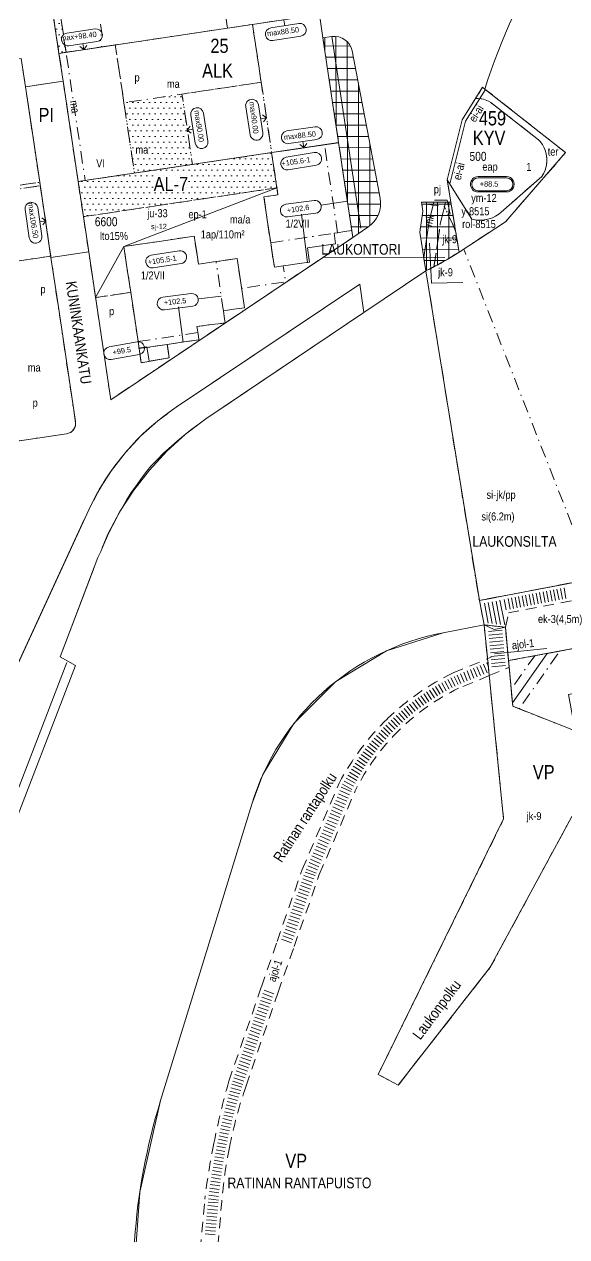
# Model space of a CAD drawing. Header units: metres. Extents: x 24485995 to 24488038, y 6819999 to 6822001.
# Drawn here: x 24487112.6 to 24487265.1, y 6820314.5 to 6820655.4 of the extents above; entities that cross this region are included whole.
import ezdxf

# ---------------------------------------------------------------- set-up
doc = ezdxf.new("R2010")
doc.units = ezdxf.units.M
for name, pattern in [('k10020', [0]), ('k10040', [10.3, 3.5, -1.5, 0.3, -1.5, 3.5]), ('k10050', [8, 3, -2, 3]), ('K10271', [0]), ('K10430', [0]), ('k10630.1', [0]), ('k10vi1', [0]), ('Osoitus_AK', [0])]:
    doc.linetypes.add(name, pattern=pattern)
for name, color, linetype, lineweight in [('AK_AsemakaavaTeksti_Kadun_puistonnimi', 7, 'Continuous', 0), ('AK_AsemakaavaTeksti_Korttelinumero', 7, 'Continuous', 0), ('AK_AsemakaavaViiva_Kaupunginosan_raja', 7, 'Continuous', 0), ('AK_JohdoillevarattuTeksti', 7, 'Continuous', 0), ('AK_JohdoillevarattuViiva', 7, 'Continuous', 0), ('AK_Kaavamerkinta_Kayttotarkoitusalue', 7, 'Continuous', 0), ('AK_Katualue_Tori', 7, 'Continuous', 0), ('AK_KayttotarkoitusSymboliViiva_Virkistysalueen_kuvio_murtoviiva', 7, 'Continuous', 0), ('AK_KayttotarkoitusViiva', 7, 'Continuous', 0), ('AK_LiikennointiTeksti_Autopaikkamerkinta', 7, 'Continuous', 0), ('AK_LiikennointiTeksti_Autopaikkamerkinta_m2', 7, 'Continuous', 0), ('AK_LiikennointiViiva_Ajoneuvoliittymakielto', 7, 'Continuous', 0), ('AK_LiikennointiViiva_Polkuviivoitus', 7, 'Continuous', 0), ('AK_MuuAsemakaavaTeksti_Alueenosan_kayttotarkoitus', 7, 'Continuous', 0), ('AK_MuuAsemakaavaTeksti_Erityismaarays', 7, 'Continuous', 0), ('AK_MuuAsemakaavaViiva_alueenosan_raja', 7, 'Continuous', 0), ('AK_MuuAsemakaavaViiva_Merkinnan_Kohdistusnuoli', 7, 'Continuous', 0), ('AK_MuuAsemakaavaViiva_Ohj_alueenosan_raja', 7, 'Continuous', 0), ('AK_Poistettava_merkintä', 7, 'Continuous', 0), ('AK_RakennusalaTeksti_Kerrosala_tai_luku', 7, 'Continuous', 0), ('AK_RakennusalaTeksti_Rakennusoikeus', 7, 'Continuous', 0), ('AK_RakennusalaViiva_Maanalaisen_tilan_viiva', 7, 'Continuous', 0), ('AK_RakennusalaViiva_Rakennusalan_raja__I_', 7, 'Continuous', 0), ('AK_RakentaminenTeksti_Korkeusmerkinta', 7, 'Continuous', 0), ('AK_RakentaminenTeksti_Korkeusmerkinta_ja_soikio', 7, 'Continuous', 0), ('AK_RakentaminenTeksti_Korkeusmerkinta_ja_soikio_ja_nuoli', 7, 'Continuous', 0), ('AK_RakentaminenTeksti_Korkeusmerkinta_ylin', 7, 'Continuous', 0), ('AK_RakentaminenTeksti_Rakentamismaarays', 7, 'Continuous', 0), ('AK_Tontti_Sitova', 7, 'Continuous', 0), ('AK_Tonttinumero', 7, 'Continuous', 0), ('AK_YmparistoAlue_Istutettava_alue', 7, 'Continuous', 0), ('AK_YmparistoTeksti_Aita_puurivimerkinta', 7, 'Continuous', 0), ('AK_YmparistoViiva_Aita', 7, 'Continuous', 0), ('AK_YmparistoViiva_Istutettava_puurivi', 7, 'Continuous', 0)]:
    doc.layers.add(name, color=color, linetype=linetype, lineweight=lineweight)
doc.styles.add('ArialNarrow', font='ARIALN.TTF')

# ---------------------------------------------------------------- blocks, each defined once
blk = doc.blocks.new('AKP43')
at = {"layer": 'AK_RakentaminenTeksti_Korkeusmerkinta_ja_soikio', "color": 7, "linetype": 'Continuous', "lineweight": 13}
for p, q in [((4, 1.8), (-4, 1.8)), ((-4, -1.8), (4, -1.8))]:
    blk.add_line(p, q, dxfattribs=at)
for centre, start, end in [((-4, 0), 90, 270), ((4, 0), 270, 90)]:
    blk.add_arc(centre, 1.8, start, end, dxfattribs=at)
blk = doc.blocks.new('A111')
at = {"layer": 'AK_RakentaminenTeksti_Korkeusmerkinta_ylin', "color": 7, "linetype": 'Continuous', "lineweight": 13}
for p, q in [((4, 2.26), (-4, 2.26)), ((4, 1.9), (-4, 1.9)), ((-4, -1.7), (4, -1.7)), ((-4, -2.06), (4, -2.06))]:
    blk.add_line(p, q, dxfattribs=at)
for centre, radius, start, end in [((-4, 0.1), 2.16, 90.1126, 270), ((-4, 0.1), 1.8, 90, 270), ((4, 0.1), 2.16, 270, 90.1126), ((4, 0.1), 1.8, 270, 90)]:
    blk.add_arc(centre, radius, start, end, dxfattribs=at)

msp = doc.modelspace()

# ---------------------------------------------------------------- hatches: boundary and pattern name
at = {"layer": 'AK_Katualue_Tori', "linetype": 'Continuous', "lineweight": 0}
h = msp.add_hatch(dxfattribs=at)
h.set_pattern_fill('NET', style=0)
h.paths.add_polyline_path([(24487196.52, 6820651.58), (24487199.08, 6820651.96, -0.402711), (24487204.73, 6820647.95), (24487209.4, 6820623.4), (24487212.61, 6820606.51, -0.300403), (24487209.2, 6820598.38), (24487204.92, 6820595.5), (24487200.93, 6820622.14)], flags=0)
h = msp.add_hatch(dxfattribs=at)
h.set_pattern_fill('NET', style=0)
h.paths.add_polyline_path([(24487234.81, 6820591.39), (24487234.66, 6820592.3), (24487232.5, 6820605.39), (24487224.25, 6820605.39), (24487224.63, 6820602.92), (24487223.73, 6820596.99), (24487225.49, 6820586.13, 0.035701)], flags=0)
at = {"layer": 'AK_YmparistoAlue_Istutettava_alue', "linetype": 'Continuous', "lineweight": 0}
h = msp.add_hatch(dxfattribs=at)
h.set_pattern_fill('DOTS', style=0)
h.paths.add_polyline_path([(24487121.74, 6820664.74), (24487124.31, 6820647.55), (24487122.33, 6820647.25), (24487117.69, 6820678.29), (24487165.04, 6820685.37), (24487165.19, 6820684.38), (24487119.81, 6820677.59)], flags=0)
h = msp.add_hatch(dxfattribs=at)
h.set_pattern_fill('DOTS', style=0)
h.paths.add_polyline_path([(24487140.59, 6820633.37), (24487143.55, 6820613.58), (24487159.87, 6820616.02), (24487156.91, 6820635.8)], flags=0)
h = msp.add_hatch(dxfattribs=at)
h.set_pattern_fill('DOTS', style=0)
h.paths.add_polyline_path([(24487183.6, 6820609.45), (24487182.12, 6820619.33), (24487159.87, 6820616.02), (24487143.55, 6820613.58), (24487129.7, 6820611.52), (24487127.72, 6820611.22), (24487129.21, 6820601.34), (24487139.1, 6820602.81)], flags=0)

# ---------------------------------------------------------------- linework, layer by layer
at = {"layer": 'AK_AsemakaavaViiva_Kaupunginosan_raja', "linetype": 'k10020', "lineweight": 9, "flags": 128}
for points in [[(24487241.49, 6820637.66), (24487242.07, 6820637.21), (24487264.76, 6820619.34), (24487247.83, 6820599.87), (24487234.81, 6820591.39)], [(24487208.07, 6820574.42), (24487225.49, 6820586.13)], [(24487122.65, 6820477.57), (24487133.27, 6820505.5), (24487134.06, 6820507.21), (24487135, 6820509.41), (24487135.97, 6820511.58), (24487136.89, 6820513.52), (24487137.9, 6820515.46), (24487138.93, 6820517.53), (24487140.15, 6820519.67), (24487141.34, 6820521.66), (24487142.66, 6820523.8), (24487144.1, 6820525.71), (24487145.33, 6820527.51), (24487146.67, 6820529.33), (24487148.16, 6820531.16), (24487149.82, 6820532.91), (24487151.73, 6820534.88), (24487153.94, 6820536.84), (24487155.65, 6820538.3), (24487157.9, 6820540.16), (24487159.66, 6820541.59), (24487161.78, 6820543.13), (24487163.62, 6820544.53), (24487208.07, 6820574.42)], [(24487126.96, 6820475.12), (24487122.65, 6820477.57)], [(24487126.96, 6820475.12), (24487107.54, 6820424.74)]]:
    msp.add_lwpolyline(points, dxfattribs=at)
at = {"layer": 'AK_AsemakaavaViiva_Kaupunginosan_raja', "linetype": 'k10020', "lineweight": 9}
for centre, radius, start, end in [((24487390.18, 6820591.52), 155, 146.3121, 162.8561), ((24487193.41, 6820653.92), 75, 295.3264, 303.5112)]:
    msp.add_arc(centre, radius, start, end, dxfattribs=at)
at = {"layer": 'AK_JohdoillevarattuViiva', "linetype": 'Continuous', "lineweight": 5, "flags": 128}
for points in [[(24487224.89, 6820589.86), (24487226.38, 6820600.04), (24487227.67, 6820605.39)], [(24487259.6, 6820478.53), (24487256, 6820473.42), (24487253.4, 6820469.74), (24487249.8, 6820464.63)]]:
    msp.add_lwpolyline(points, dxfattribs=at)
at = {"layer": 'AK_KayttotarkoitusSymboliViiva_Virkistysalueen_kuvio_murtoviiva', "linetype": 'k10vi1', "lineweight": 9, "flags": 128}
for points in [[(24487113.36, 6820634.86), (24487116.92, 6820611.02), (24487120.08, 6820589.86), (24487130.68, 6820591.44), (24487127.72, 6820611.22), (24487123.51, 6820639.41), (24487115.88, 6820638.27)], [(24487166.11, 6820546.2), (24487208.07, 6820574.42), (24487206.88, 6820582.37), (24487157.79, 6820549.44)], [(24487152.89, 6820545.98), (24487150.16, 6820543.96), (24487145.39, 6820539.71), (24487141.02, 6820535.03), (24487137.1, 6820529.98), (24487133.65, 6820524.59), (24487132.1, 6820521.57)], [(24487134.45, 6820508.26), (24487136.08, 6820512.1), (24487139.45, 6820518.43), (24487143.35, 6820524.44), (24487147.75, 6820530.1), (24487152.62, 6820535.36), (24487157.92, 6820540.18), (24487161.24, 6820542.71)], [(24487129.46, 6820516.18), (24487050.16, 6820343.93)], [(24487085.76, 6820265.52), (24487095.97, 6820267.04), (24487096.11, 6820396.91), (24487105.82, 6820422.11), (24487107.54, 6820424.74), (24487126.96, 6820475.12), (24487122.65, 6820477.57), (24487132.2, 6820502.7)], [(24487145.74, 6820271.39), (24487145.43, 6820273.29), (24487324.31, 6820315.31), (24487321.61, 6820314.68), (24487316.63, 6820341.92), (24487302.68, 6820365.04), (24487290.97, 6820427.45), (24487295.41, 6820433.77), (24487291.54, 6820454.38), (24487298.64, 6820455.6), (24487297.4, 6820462.41), (24487267.4, 6820456.77), (24487249.89, 6820463.66), (24487247.84, 6820485.89), (24487244.69, 6820485.23), (24487241.85, 6820486.57), (24487230.32, 6820484.37), (24487214.4, 6820479.3), (24487200.14, 6820470.61), (24487188.34, 6820458.79), (24487179.68, 6820444.5), (24487176.53, 6820436.19), (24487161.53, 6820387.45), (24487150.89, 6820352.86), (24487145.05, 6820327.08), (24487143.16, 6820300.71), (24487145.02, 6820277.35)]]:
    msp.add_lwpolyline(points, dxfattribs=at)
at = {"layer": 'AK_KayttotarkoitusViiva', "linetype": 'Continuous', "lineweight": 20, "flags": 128}
for points in [[(24487122.33, 6820647.25), (24487117.69, 6820678.29), (24487165.04, 6820685.37)], [(24487169.68, 6820654.34), (24487165.04, 6820685.37)], [(24487169.68, 6820654.34), (24487195.53, 6820658.21)], [(24487195.53, 6820658.21), (24487196.52, 6820651.58)], [(24487122.33, 6820647.25), (24487169.68, 6820654.34)], [(24487199.08, 6820651.96), (24487196.52, 6820651.58)], [(24487196.52, 6820651.58), (24487200.93, 6820622.14)], [(24487123.51, 6820639.41), (24487122.33, 6820647.25)], [(24487204.73, 6820647.95), (24487209.4, 6820623.4), (24487212.61, 6820606.51)], [(24487111.72, 6820645.82), (24487112.92, 6820637.82)], [(24487112.92, 6820637.82), (24487123.51, 6820639.41)], [(24487112.92, 6820637.82), (24487116.92, 6820611.02), (24487120.08, 6820589.86)], [(24487127.72, 6820611.22), (24487123.51, 6820639.41)], [(24487232.5, 6820605.39), (24487231.46, 6820611.7), (24487235.66, 6820628.54), (24487241.4, 6820637.73), (24487242.07, 6820637.21)], [(24487242.07, 6820637.21), (24487264.76, 6820619.34), (24487247.83, 6820599.87)], [(24487200.93, 6820622.14), (24487127.72, 6820611.22)], [(24487200.93, 6820622.14), (24487204.92, 6820595.5)], [(24487130.68, 6820591.44), (24487127.72, 6820611.22)], [(24487225.49, 6820586.13), (24487223.73, 6820596.99), (24487224.63, 6820602.92), (24487224.25, 6820605.39), (24487232.5, 6820605.39)], [(24487234.81, 6820591.39), (24487234.66, 6820592.3), (24487232.5, 6820605.39)], [(24487247.83, 6820599.87), (24487234.81, 6820591.39)], [(24487204.92, 6820595.5), (24487136.91, 6820549.87), (24487130.68, 6820591.44)], [(24487204.92, 6820595.5), (24487209.2, 6820598.38)], [(24487120.08, 6820589.86), (24487130.68, 6820591.44)], [(24487120.08, 6820589.86), (24487122.08, 6820576.51), (24487126.98, 6820543.7)], [(24487234.81, 6820591.39), (24487231.79, 6820589.49), (24487228.68, 6820587.74), (24487225.49, 6820586.13)], [(24487208.07, 6820574.42), (24487225.49, 6820586.13)], [(24487240.54, 6820493.44), (24487225.49, 6820586.13)], [(24487155.3, 6820547.76), (24487206.88, 6820582.37)], [(24487206.88, 6820582.37), (24487208.07, 6820574.42)], [(24487208.07, 6820574.42), (24487163.62, 6820544.53), (24487161.78, 6820543.13), (24487159.66, 6820541.59), (24487157.9, 6820540.16), (24487155.65, 6820538.3), (24487153.94, 6820536.84), (24487151.73, 6820534.88), (24487149.82, 6820532.91), (24487148.16, 6820531.16), (24487146.67, 6820529.33), (24487145.33, 6820527.51), (24487144.1, 6820525.71), (24487142.66, 6820523.8), (24487141.34, 6820521.66), (24487140.15, 6820519.67), (24487138.93, 6820517.53), (24487137.9, 6820515.46), (24487136.89, 6820513.52), (24487135.97, 6820511.58), (24487135, 6820509.41), (24487134.06, 6820507.21), (24487133.27, 6820505.5), (24487122.65, 6820477.57), (24487126.96, 6820475.12), (24487107.54, 6820424.74)], [(24487124.46, 6820540.29), (24487069.08, 6820532.02)], [(24487240.54, 6820493.44), (24487474.26, 6820538.03)], [(24487531.09, 6820535.46), (24487524.93, 6820532.31), (24487513.18, 6820527.37), (24487509.25, 6820526.02), (24487503.89, 6820524.36), (24487492.11, 6820521.77), (24487312.77, 6820488.42), (24487248.71, 6820476.5)], [(24487048.9, 6820341.2), (24487130.72, 6820518.91)], [(24487240.54, 6820493.44), (24487241.85, 6820486.57)], [(24487241.85, 6820486.57), (24487247.33, 6820431.99), (24487212.07, 6820360.12), (24487217.67, 6820357.15), (24487243.59, 6820390.32), (24487266.41, 6820432.52), (24487275.7, 6820443.41), (24487291.54, 6820454.38)], [(24487230.32, 6820484.37), (24487241.85, 6820486.57)], [(24487241.85, 6820486.57), (24487247.84, 6820485.89), (24487248.71, 6820476.5)], [(24487248.71, 6820476.5), (24487249.89, 6820463.66), (24487267.4, 6820456.77)], [(24487150.89, 6820352.86), (24487161.53, 6820387.45), (24487176.53, 6820436.19)]]:
    msp.add_lwpolyline(points, dxfattribs=at)
at = {"layer": 'AK_KayttotarkoitusViiva', "linetype": 'Continuous', "lineweight": 20}
for centre, radius, start, end in [((24487390.18, 6820591.52), 155, 146.3121, 162.8561), ((24487199.82, 6820647.02), 5, 10.7604, 98.5012), ((24487204.74, 6820605.02), 8, 303.8701, 10.7518), ((24487194.31, 6820489.63), 70.01, 123.8603, 155.2773), ((24487124.02, 6820543.26), 3, 278.4579, 8.5269), ((24487243.43, 6820415.61), 70, 100.8007, 162.8995), ((24487318.15, 6820301.41), 174.99, 162.9001, 189.247)]:
    msp.add_arc(centre, radius, start, end, dxfattribs=at)
at = {"layer": 'AK_LiikennointiViiva_Ajoneuvoliittymakielto', "linetype": 'k10630.1', "lineweight": 5, "flags": 128}
for points in [[(24487202.07, 6820614.55), (24487204.63, 6820597.41)], [(24487204.92, 6820595.5), (24487136.91, 6820549.87)], [(24487204.63, 6820597.41), (24487204.92, 6820595.5)], [(24487124.46, 6820540.29), (24487069.08, 6820532.02)]]:
    msp.add_lwpolyline(points, dxfattribs=at)
at = {"layer": 'AK_LiikennointiViiva_Polkuviivoitus', "linetype": 'Continuous', "lineweight": 0, "flags": 128}
for points in [[(24487261.35, 6820496.39), (24487261.91, 6820493.45)], [(24487262.33, 6820496.58), (24487262.9, 6820493.64)], [(24487263.32, 6820496.77), (24487263.88, 6820493.82)], [(24487264.3, 6820496.96), (24487264.86, 6820494.01)], [(24487243.01, 6820492.85), (24487244.14, 6820486.92)], [(24487244.1, 6820493.05), (24487245.29, 6820486.79)], [(24487245.21, 6820493.27), (24487246.47, 6820486.64)], [(24487246.3, 6820493.49), (24487247.62, 6820486.53)], [(24487247.45, 6820493.71), (24487248.01, 6820490.77)], [(24487248.58, 6820493.96), (24487249.14, 6820491.01)], [(24487249.56, 6820494.15), (24487250.13, 6820491.2)], [(24487250.55, 6820494.33), (24487251.11, 6820491.39)], [(24487251.53, 6820494.52), (24487252.09, 6820491.57)], [(24487252.51, 6820494.71), (24487253.07, 6820491.76)], [(24487253.49, 6820494.9), (24487254.06, 6820491.95)], [(24487254.48, 6820495.08), (24487255.04, 6820492.14)], [(24487255.46, 6820495.27), (24487256.02, 6820492.32)], [(24487256.44, 6820495.46), (24487257, 6820492.51)], [(24487257.42, 6820495.64), (24487257.98, 6820492.7)], [(24487258.4, 6820495.83), (24487258.97, 6820492.89)], [(24487259.39, 6820496.02), (24487259.95, 6820493.07)], [(24487260.37, 6820496.21), (24487260.93, 6820493.26)], [(24487241.91, 6820492.63), (24487242.98, 6820487.05)], [(24487243.04, 6820484.68), (24487246.92, 6820485.07)], [(24487243.14, 6820483.68), (24487247.01, 6820484.07)], [(24487243.24, 6820482.69), (24487247.1, 6820483.07)], [(24487243.34, 6820481.69), (24487247.19, 6820482.08)], [(24487243.44, 6820480.7), (24487247.28, 6820481.08)], [(24487243.54, 6820479.7), (24487247.37, 6820480.09)], [(24487242.59, 6820475.89), (24487243.03, 6820474.84)], [(24487243.64, 6820478.71), (24487247.42, 6820479.09)], [(24487243.74, 6820477.71), (24487247.56, 6820478.09)], [(24487243.84, 6820476.72), (24487247.65, 6820477.1)], [(24487243.94, 6820475.72), (24487247.74, 6820476.1)], [(24487234.27, 6820472.46), (24487235.26, 6820470.06)], [(24487235.2, 6820472.84), (24487236.19, 6820470.44)], [(24487236.12, 6820473.22), (24487237.11, 6820470.82)], [(24487237.05, 6820473.6), (24487238.03, 6820471.2)], [(24487237.97, 6820473.98), (24487238.96, 6820471.58)], [(24487238.89, 6820474.36), (24487239.88, 6820471.97)], [(24487239.82, 6820474.74), (24487240.81, 6820472.35)], [(24487240.74, 6820475.12), (24487241.73, 6820472.73)], [(24487241.67, 6820475.51), (24487242.66, 6820473.11)], [(24487244.04, 6820474.73), (24487247.83, 6820475.11)], [(24487228.21, 6820469.28), (24487229.51, 6820467.09)], [(24487229.05, 6820469.78), (24487230.32, 6820467.57)], [(24487229.91, 6820470.26), (24487231.13, 6820468.02)], [(24487230.78, 6820470.74), (24487232.01, 6820468.5)], [(24487231.65, 6820471.2), (24487232.84, 6820468.93)], [(24487232.52, 6820471.65), (24487233.67, 6820469.36)], [(24487233.41, 6820472.09), (24487234.54, 6820469.76)], [(24487223.26, 6820466.05), (24487224.77, 6820463.99)], [(24487224.07, 6820466.61), (24487225.53, 6820464.53)], [(24487224.88, 6820467.17), (24487226.3, 6820465.06)], [(24487225.69, 6820467.71), (24487227.08, 6820465.58)], [(24487226.52, 6820468.24), (24487227.86, 6820466.08)], [(24487227.37, 6820468.77), (24487228.71, 6820466.61)], [(24487218.6, 6820462.4), (24487220.26, 6820460.44)], [(24487219.35, 6820463.03), (24487220.97, 6820461.04)], [(24487220.12, 6820463.66), (24487221.74, 6820461.68)], [(24487220.89, 6820464.27), (24487222.47, 6820462.26)], [(24487221.67, 6820464.87), (24487223.21, 6820462.84)], [(24487222.46, 6820465.46), (24487223.96, 6820463.4)], [(24487214.97, 6820459.08), (24487216.81, 6820457.23)], [(24487215.67, 6820459.75), (24487217.46, 6820457.87)], [(24487216.38, 6820460.43), (24487218.13, 6820458.51)], [(24487217.12, 6820461.1), (24487218.87, 6820459.19)], [(24487217.86, 6820461.75), (24487219.56, 6820459.82)], [(24487211.57, 6820455.49), (24487213.55, 6820453.71)], [(24487212.23, 6820456.23), (24487214.21, 6820454.46)], [(24487212.9, 6820456.96), (24487214.84, 6820455.16)], [(24487213.58, 6820457.67), (24487215.47, 6820455.84)], [(24487214.26, 6820458.37), (24487216.11, 6820456.52)], [(24487209.04, 6820452.46), (24487211.17, 6820450.76)], [(24487209.66, 6820453.24), (24487211.78, 6820451.55)], [(24487210.29, 6820454), (24487212.36, 6820452.28)], [(24487210.92, 6820454.75), (24487212.95, 6820453)], [(24487206.69, 6820449.3), (24487208.96, 6820447.67)], [(24487207.27, 6820450.11), (24487209.52, 6820448.5)], [(24487207.85, 6820450.9), (24487210.06, 6820449.26)], [(24487208.44, 6820451.69), (24487210.61, 6820450.01)], [(24487204, 6820445.17), (24487206.47, 6820443.66)], [(24487204.52, 6820446.02), (24487206.97, 6820444.53)], [(24487205.05, 6820446.85), (24487207.45, 6820445.32)], [(24487205.58, 6820447.67), (24487207.94, 6820446.11)], [(24487206.13, 6820448.49), (24487208.44, 6820446.9)], [(24487202.07, 6820441.73), (24487204.7, 6820440.32)], [(24487202.54, 6820442.61), (24487205.15, 6820441.22)], [(24487203.02, 6820443.47), (24487205.58, 6820442.04)], [(24487203.51, 6820444.32), (24487206.02, 6820442.85)], [(24487200.91, 6820439.05), (24487203.65, 6820437.88)], [(24487201.31, 6820439.97), (24487204.04, 6820438.8)], [(24487201.7, 6820440.89), (24487204.43, 6820439.72)], [(24487199.34, 6820435.38), (24487202.07, 6820434.21)], [(24487199.73, 6820436.3), (24487202.46, 6820435.13)], [(24487200.13, 6820437.22), (24487202.86, 6820436.05)], [(24487200.52, 6820438.14), (24487203.25, 6820436.96)], [(24487197.76, 6820431.7), (24487200.49, 6820430.53)], [(24487198.16, 6820432.62), (24487200.89, 6820431.45)], [(24487198.55, 6820433.54), (24487201.28, 6820432.37)], [(24487198.94, 6820434.46), (24487201.68, 6820433.29)], [(24487196.58, 6820428.94), (24487199.31, 6820427.77)], [(24487196.98, 6820429.86), (24487199.71, 6820428.69)], [(24487197.37, 6820430.78), (24487200.1, 6820429.61)], [(24487195.01, 6820425.27), (24487197.74, 6820424.1)], [(24487195.4, 6820426.19), (24487198.13, 6820425.02)], [(24487195.79, 6820427.11), (24487198.52, 6820425.94)], [(24487196.19, 6820428.03), (24487198.92, 6820426.85)], [(24487193.43, 6820421.59), (24487196.16, 6820420.42)], [(24487193.82, 6820422.51), (24487196.55, 6820421.34)], [(24487194.22, 6820423.43), (24487196.95, 6820422.26)], [(24487194.61, 6820424.35), (24487197.34, 6820423.18)], [(24487191.85, 6820417.92), (24487194.59, 6820416.74)], [(24487192.25, 6820418.83), (24487194.98, 6820417.66)], [(24487192.64, 6820419.75), (24487195.37, 6820418.58)], [(24487193.04, 6820420.67), (24487195.77, 6820419.5)], [(24487190.85, 6820415.16), (24487193.68, 6820414.17)], [(24487191.18, 6820416.11), (24487194.01, 6820415.12)], [(24487191.51, 6820417.05), (24487194.35, 6820416.06)], [(24487189.53, 6820411.39), (24487192.36, 6820410.4)], [(24487189.86, 6820412.33), (24487192.69, 6820411.34)], [(24487190.19, 6820413.27), (24487193.02, 6820412.28)], [(24487190.52, 6820414.22), (24487193.35, 6820413.23)], [(24487188.54, 6820408.55), (24487191.37, 6820407.57)], [(24487188.87, 6820409.5), (24487191.7, 6820408.51)], [(24487189.2, 6820410.44), (24487192.03, 6820409.45)], [(24487187.22, 6820404.78), (24487190.05, 6820403.79)], [(24487187.55, 6820405.72), (24487190.38, 6820404.73)], [(24487187.88, 6820406.67), (24487190.71, 6820405.68)], [(24487188.21, 6820407.61), (24487191.04, 6820406.62)], [(24487185.9, 6820401), (24487188.73, 6820400.01)], [(24487186.23, 6820401.95), (24487189.06, 6820400.96)], [(24487186.56, 6820402.89), (24487189.39, 6820401.9)], [(24487186.89, 6820403.83), (24487189.72, 6820402.85)], [(24487184.91, 6820398.17), (24487187.74, 6820397.18)], [(24487185.24, 6820399.11), (24487188.07, 6820398.13)], [(24487185.57, 6820400.06), (24487188.4, 6820399.07)], [(24487179.97, 6820383.82), (24487182.72, 6820382.87)], [(24487178.99, 6820380.99), (24487181.75, 6820380.03)], [(24487179.32, 6820381.93), (24487182.07, 6820380.98)], [(24487179.64, 6820382.88), (24487182.4, 6820381.93)], [(24487177.68, 6820377.21), (24487180.46, 6820376.25)], [(24487178.01, 6820378.15), (24487180.78, 6820377.2)], [(24487178.34, 6820379.1), (24487181.1, 6820378.14)], [(24487178.66, 6820380.04), (24487181.43, 6820379.09)], [(24487176.71, 6820374.37), (24487179.49, 6820373.41)], [(24487177.03, 6820375.32), (24487179.81, 6820374.36)], [(24487177.36, 6820376.26), (24487180.13, 6820375.3)], [(24487175.4, 6820370.59), (24487178.2, 6820369.62)], [(24487175.73, 6820371.54), (24487178.52, 6820370.57)], [(24487176.05, 6820372.48), (24487178.84, 6820371.52)], [(24487176.38, 6820373.43), (24487179.17, 6820372.46)], [(24487174.09, 6820366.81), (24487176.9, 6820365.84)], [(24487174.42, 6820367.75), (24487177.23, 6820366.79)], [(24487174.75, 6820368.7), (24487177.55, 6820367.73)], [(24487175.07, 6820369.64), (24487177.87, 6820368.68)], [(24487173.12, 6820363.97), (24487175.94, 6820363)], [(24487173.44, 6820364.92), (24487176.26, 6820363.95)], [(24487173.77, 6820365.86), (24487176.58, 6820364.89)], [(24487171.81, 6820360.19), (24487174.64, 6820359.21)], [(24487172.14, 6820361.14), (24487174.97, 6820360.16)], [(24487172.46, 6820362.08), (24487175.29, 6820361.11)], [(24487172.79, 6820363.03), (24487175.61, 6820362.05)], [(24487170.88, 6820357.4), (24487173.76, 6820356.6)], [(24487171.16, 6820358.3), (24487174, 6820357.32)], [(24487171.48, 6820359.25), (24487174.32, 6820358.27)], [(24487169.84, 6820353.56), (24487172.55, 6820352.86)], [(24487170.09, 6820354.52), (24487172.83, 6820353.78)], [(24487170.36, 6820355.48), (24487173.14, 6820354.73)], [(24487170.61, 6820356.44), (24487173.44, 6820355.65)], [(24487168.86, 6820349.69), (24487171.44, 6820349.05)], [(24487169.11, 6820350.66), (24487171.71, 6820350.02)], [(24487169.35, 6820351.63), (24487171.99, 6820350.98)], [(24487169.59, 6820352.59), (24487172.26, 6820351.9)], [(24487168.18, 6820346.79), (24487170.7, 6820346.22)], [(24487168.41, 6820347.76), (24487170.94, 6820347.16)], [(24487168.64, 6820348.73), (24487171.19, 6820348.12)], [(24487167.33, 6820342.9), (24487169.79, 6820342.37)], [(24487167.54, 6820343.87), (24487170.01, 6820343.34)], [(24487167.75, 6820344.85), (24487170.24, 6820344.32)], [(24487167.96, 6820345.82), (24487170.46, 6820345.25)], [(24487166.73, 6820339.98), (24487169.19, 6820339.5)], [(24487166.93, 6820340.95), (24487169.38, 6820340.44)], [(24487167.13, 6820341.93), (24487169.59, 6820341.42)], [(24487166, 6820336.06), (24487168.49, 6820335.63)], [(24487166.18, 6820337.04), (24487168.65, 6820336.58)], [(24487166.36, 6820338.02), (24487168.82, 6820337.56)], [(24487166.54, 6820338.99), (24487169, 6820338.51)], [(24487165.5, 6820333.12), (24487168.03, 6820332.7)], [(24487165.66, 6820334.1), (24487168.17, 6820333.69)], [(24487165.83, 6820335.08), (24487168.32, 6820334.64)], [(24487165.03, 6820330.16), (24487167.64, 6820329.76)], [(24487165.18, 6820331.15), (24487167.76, 6820330.76)], [(24487165.33, 6820332.13), (24487167.89, 6820331.71)], [(24487164.47, 6820326.22), (24487167.22, 6820325.86)], [(24487164.6, 6820327.22), (24487167.31, 6820326.86)], [(24487164.74, 6820328.2), (24487167.41, 6820327.81)], [(24487164.88, 6820329.18), (24487167.52, 6820328.81)], [(24487164.16, 6820323.29), (24487166.97, 6820323.04)], [(24487164.25, 6820324.28), (24487167.05, 6820324.04)], [(24487164.34, 6820325.23), (24487167.13, 6820324.86)], [(24487163.81, 6820319.3), (24487166.62, 6820319.06)], [(24487163.9, 6820320.3), (24487166.71, 6820320.05)], [(24487163.99, 6820321.29), (24487166.79, 6820321.05)], [(24487164.07, 6820322.29), (24487166.88, 6820322.04)], [(24487163.55, 6820316.31), (24487166.36, 6820316.07)], [(24487163.64, 6820317.31), (24487166.45, 6820317.06)], [(24487163.73, 6820318.3), (24487166.53, 6820318.06)], [(24487163.47, 6820315.32), (24487166.27, 6820315.07)]]:
    msp.add_lwpolyline(points, dxfattribs=at)
at = {"layer": 'AK_MuuAsemakaavaViiva_alueenosan_raja', "linetype": 'k10040', "lineweight": 5, "flags": 128}
for points in [[(24487165.04, 6820685.37), (24487117.69, 6820678.29), (24487122.33, 6820647.25), (24487124.31, 6820647.55), (24487121.74, 6820664.74), (24487119.81, 6820677.59), (24487165.19, 6820684.38), (24487165.04, 6820685.37)], [(24487124.31, 6820647.55), (24487134.28, 6820649.04), (24487133.8, 6820652.35), (24487134.44, 6820652.45), (24487132.86, 6820662.89), (24487131.96, 6820662.77), (24487131.44, 6820666.19), (24487121.74, 6820664.74), (24487124.31, 6820647.55)], [(24487181.38, 6820656.09), (24487176.74, 6820655.39), (24487177.73, 6820648.77), (24487179.18, 6820639.12), (24487182.14, 6820619.34), (24487188.06, 6820620.22), (24487196.96, 6820621.55), (24487200.93, 6820622.14), (24487196.52, 6820651.58), (24487195.53, 6820658.21), (24487181.38, 6820656.09)], [(24487140.59, 6820633.36), (24487139.33, 6820641.78), (24487138.16, 6820649.62), (24487146.01, 6820650.79), (24487169.68, 6820654.34), (24487176.74, 6820655.39), (24487178.46, 6820643.94), (24487179.18, 6820639.12), (24487168.04, 6820637.46), (24487156.91, 6820635.8)], [(24487122.33, 6820647.25), (24487122.92, 6820643.33), (24487123.51, 6820639.41), (24487125.62, 6820625.32), (24487127.72, 6820611.22), (24487129.7, 6820611.52), (24487136.63, 6820612.55), (24487143.55, 6820613.58), (24487142.07, 6820623.47), (24487140.59, 6820633.36), (24487139.33, 6820641.78), (24487138.16, 6820649.62), (24487124.31, 6820647.55), (24487122.33, 6820647.25)], [(24487127.72, 6820611.22), (24487129.7, 6820611.52), (24487124.31, 6820647.55), (24487122.33, 6820647.25), (24487123.51, 6820639.41), (24487127.72, 6820611.22)], [(24487134.28, 6820649.04), (24487138.16, 6820649.62)], [(24487053.37, 6820637.1), (24487056.4, 6820616.82), (24487064.31, 6820618.01), (24487062.39, 6820630.86), (24487083.16, 6820633.97), (24487086.12, 6820614.19), (24487078.2, 6820613.01), (24487085.14, 6820566.77), (24487106.38, 6820569.95), (24487105.76, 6820574.07), (24487101.31, 6820573.41), (24487099.26, 6820587.14), (24487096.3, 6820606.92), (24487117.07, 6820610.03), (24487116.92, 6820611.02), (24487099.12, 6820608.36), (24487093.92, 6820643.16), (24487053.37, 6820637.1)], [(24487093.92, 6820643.16), (24487096.52, 6820625.76), (24487099.12, 6820608.36), (24487108.02, 6820609.69), (24487116.92, 6820611.02), (24487114.92, 6820624.42), (24487112.92, 6820637.82), (24487111.72, 6820645.82), (24487095.9, 6820643.45), (24487093.92, 6820643.16)], [(24487179.18, 6820639.12), (24487156.91, 6820635.8), (24487159.87, 6820616.02), (24487182.12, 6820619.33), (24487182.14, 6820619.34), (24487179.18, 6820639.12)], [(24487179.18, 6820639.12), (24487182.14, 6820619.34)], [(24487241.4, 6820637.73), (24487242.07, 6820637.21), (24487264.76, 6820619.34), (24487247.83, 6820599.87), (24487234.81, 6820591.39), (24487234.66, 6820592.3), (24487231.46, 6820611.7), (24487238.39, 6820600.67), (24487239.3, 6820600.46), (24487240.35, 6820600.35), (24487241.24, 6820600.35), (24487242.45, 6820600.5), (24487243.26, 6820600.7), (24487244.19, 6820601.04), (24487245.05, 6820601.46), (24487245.96, 6820602.06), (24487246.65, 6820602.63), (24487258.07, 6820612.67), (24487258.5, 6820613.39), (24487258.96, 6820614.39), (24487259.36, 6820615.8), (24487259.47, 6820616.85), (24487259.46, 6820617.85), (24487259.32, 6820618.86), (24487259.11, 6820619.71), (24487258.7, 6820620.73), (24487258.24, 6820621.58), (24487257.63, 6820622.42), (24487257.17, 6820622.94), (24487243.72, 6820633.4), (24487243.07, 6820633.78), (24487242.14, 6820634.18), (24487241.64, 6820634.33), (24487241.19, 6820634.43), (24487240.16, 6820634.55), (24487239.41, 6820634.54), (24487241.4, 6820637.73)], [(24487140.59, 6820633.36), (24487142.07, 6820623.47), (24487143.55, 6820613.58), (24487151.71, 6820614.8), (24487159.87, 6820616.02), (24487158.39, 6820625.91), (24487156.91, 6820635.8), (24487148.75, 6820634.58), (24487140.59, 6820633.36)], [(24487129.2, 6820601.33), (24487127.72, 6820611.22), (24487143.55, 6820613.58), (24487159.87, 6820616.02), (24487182.12, 6820619.33), (24487183.6, 6820609.44), (24487161.35, 6820606.13), (24487129.2, 6820601.33)], [(24487182.14, 6820619.34), (24487182.12, 6820619.33)], [(24487196.96, 6820621.55), (24487188.06, 6820620.22), (24487182.14, 6820619.34)], [(24487196.96, 6820621.55), (24487200.93, 6820622.14)], [(24487200.66, 6820596.82), (24487198.73, 6820609.69), (24487197.99, 6820614.62), (24487196.96, 6820621.55)], [(24487120.03, 6820590.25), (24487117.07, 6820610.03), (24487099.27, 6820607.37), (24487096.3, 6820606.92), (24487099.26, 6820587.14), (24487102.22, 6820587.59), (24487120.03, 6820590.25)], [(24487117.07, 6820610.03), (24487120.03, 6820590.25)], [(24487129.2, 6820601.33), (24487130.68, 6820591.44), (24487132.61, 6820578.59), (24487142.5, 6820580.06), (24487141.54, 6820586.49), (24487140.58, 6820592.92), (24487150.47, 6820594.39), (24487160.36, 6820595.87), (24487161.54, 6820587.96), (24487166.49, 6820588.69), (24487172.42, 6820589.58), (24487173.68, 6820581.17), (24487186.04, 6820583.02), (24487185.37, 6820587.47), (24487182.9, 6820587.1), (24487181.81, 6820593.99), (24487179.94, 6820606.88), (24487183.9, 6820607.47), (24487183.6, 6820609.44), (24487161.35, 6820606.13), (24487129.2, 6820601.33)], [(24487227.75, 6820587.25), (24487229.53, 6820599.31), (24487230.69, 6820604.17), (24487232.23, 6820600.89), (24487233.12, 6820598.95), (24487233.25, 6820598.65), (24487233.8, 6820597.53), (24487234.76, 6820591.7)], [(24487204.63, 6820597.41), (24487204.92, 6820595.5), (24487201.23, 6820593.03), (24487195.1, 6820588.92), (24487187.44, 6820583.78), (24487176.69, 6820576.57), (24487169.07, 6820571.45), (24487161.72, 6820566.52)], [(24487181.87, 6820594.02), (24487184.34, 6820594.39), (24487185.81, 6820594.61), (24487191.74, 6820595.49), (24487199.67, 6820596.67)], [(24487199.67, 6820596.67), (24487200.66, 6820596.82)], [(24487225.49, 6820586.13), (24487240.47, 6820493.41), (24487272.47, 6820499.51), (24487236.12, 6820592.24)], [(24487126.99, 6820543.33), (24487122.08, 6820576.51), (24487120.08, 6820589.86), (24487120.03, 6820590.25), (24487111.13, 6820588.92), (24487099.26, 6820587.14)], [(24487168.56, 6820574.85), (24487168.48, 6820575.34), (24487168.41, 6820575.84), (24487166.49, 6820588.69)], [(24487099.26, 6820587.14), (24487101.31, 6820573.41), (24487105.76, 6820574.07), (24487106.38, 6820569.95), (24487109.33, 6820550.17), (24487110.22, 6820544.23), (24487111.11, 6820538.3), (24487124.46, 6820540.29)], [(24487225.49, 6820586.13), (24487226.83, 6820586.78), (24487227.76, 6820587.25)], [(24487132.61, 6820578.59), (24487142.5, 6820580.06), (24487144.87, 6820564.24), (24487145.46, 6820560.28), (24487153.34, 6820561.65), (24487152.78, 6820565.42), (24487161.68, 6820566.75), (24487161.72, 6820566.52), (24487154.86, 6820561.92), (24487136.91, 6820549.87), (24487134.76, 6820564.23), (24487132.61, 6820578.59)], [(24487161.39, 6820568.72), (24487161.26, 6820569.56), (24487161.13, 6820570.41), (24487164.1, 6820570.85), (24487166.08, 6820571.11), (24487168.07, 6820571.34), (24487169.07, 6820571.45), (24487168.94, 6820572.33), (24487168.8, 6820573.22), (24487168.68, 6820574.03), (24487168.56, 6820574.85)], [(24487161.39, 6820568.72), (24487154.12, 6820567.64), (24487144.57, 6820566.22)], [(24487144.87, 6820564.24), (24487144.57, 6820566.22)], [(24487144.87, 6820564.24), (24487145.46, 6820560.28), (24487153.34, 6820561.65), (24487152.78, 6820565.42)], [(24487152.78, 6820565.42), (24487144.87, 6820564.24)], [(24487161.68, 6820566.75), (24487161.72, 6820566.52)], [(24487265.52, 6820466.99), (24487504.86, 6820511.12), (24487509.29, 6820512.44), (24487517.91, 6820515.04), (24487526.36, 6820518.27), (24487527.88, 6820519.02), (24487533.46, 6820521.78), (24487537.45, 6820524.31), (24487531.09, 6820535.46), (24487524.93, 6820532.31), (24487513.18, 6820527.37), (24487509.25, 6820526.02), (24487503.89, 6820524.36), (24487492.11, 6820521.77), (24487312.77, 6820488.42), (24487248.71, 6820476.5)], [(24487275.24, 6820492.93), (24487272.54, 6820499.55), (24487240.54, 6820493.44), (24487241.85, 6820486.57), (24487247.84, 6820485.89), (24487248.71, 6820476.5), (24487288.84, 6820483.97), (24487275.24, 6820492.93)], [(24487249.89, 6820463.66), (24487248.71, 6820476.5), (24487247.84, 6820485.89), (24487241.85, 6820486.57), (24487247.33, 6820431.99), (24487212.07, 6820360.12), (24487217.67, 6820357.15), (24487243.59, 6820390.32), (24487266.41, 6820432.52), (24487275.7, 6820443.41), (24487276.35, 6820443.86)], [(24487248.71, 6820476.5), (24487249.89, 6820463.66), (24487267.4, 6820456.77)], [(24487263.12, 6820479.18), (24487256.08, 6820477.87), (24487249.44, 6820468.47), (24487249.89, 6820463.66), (24487251.68, 6820462.96), (24487263.12, 6820479.18)]]:
    msp.add_lwpolyline(points, dxfattribs=at)
for points in [[(24487225.49, 6820586.13), (24487223.73, 6820596.99), (24487224.63, 6820602.92), (24487224.25, 6820605.39), (24487230.99, 6820605.39), (24487229.53, 6820599.31), (24487227.75, 6820587.25, -0.008415), (24487225.49, 6820586.13), (24487225.49, 6820586.13)], [(24487225.49, 6820586.13), (24487223.73, 6820596.99), (24487224.63, 6820602.92), (24487224.31, 6820605.04), (24487230.69, 6820604.17), (24487229.53, 6820599.31), (24487227.75, 6820587.25, -0.008415), (24487225.49, 6820586.13), (24487225.49, 6820586.13)], [(24487234.81, 6820591.39, -0.02728), (24487227.75, 6820587.25), (24487227.75, 6820587.25)]]:
    msp.add_lwpolyline(points, format="xyb", dxfattribs=at)
at = {"layer": 'AK_MuuAsemakaavaViiva_alueenosan_raja', "linetype": 'k10040', "lineweight": 5, "elevation": 0, "flags": 128}
for points in [[(24487233.84, 6820597.27), (24487232.96, 6820599.34), (24487230.69, 6820604.17), (24487230.99, 6820605.39), (24487232.5, 6820605.39), (24487233.84, 6820597.27)], [(24487236.12, 6820592.24), (24487234.81, 6820591.39)]]:
    msp.add_lwpolyline(points, dxfattribs=at)
at = {"layer": 'AK_MuuAsemakaavaViiva_alueenosan_raja', "linetype": 'k10040', "lineweight": 5}
for centre, radius, start, end in [((24487193.4, 6820653.92), 75, 297.2581, 303.5079), ((24487124.05, 6820543.21), 2.95, 278.0598, 2.2842)]:
    msp.add_arc(centre, radius, start, end, dxfattribs=at)
at = {"layer": 'AK_MuuAsemakaavaViiva_Merkinnan_Kohdistusnuoli', "linetype": 'Osoitus_AK', "lineweight": 5, "flags": 128}
for points in [[(24487195.9, 6820604.57), (24487203.4, 6820605.65)], [(24487227.87, 6820605.93), (24487231.49, 6820605.93), (24487232.31, 6820602.08)], [(24487190.52, 6820602.05), (24487192.23, 6820588.35)], [(24487235.83, 6820582.83), (24487227.02, 6820582.67), (24487226.5, 6820593.86)], [(24487196.48, 6820589.95), (24487230.79, 6820589.87)], [(24487161.68, 6820578.21), (24487167.93, 6820578.99)], [(24487155.92, 6820575.95), (24487157.23, 6820566.09)], [(24487144.72, 6820564.39), (24487147.05, 6820564.69), (24487147.67, 6820560.66)], [(24487259.51, 6820479.9), (24487244.75, 6820478.46)]]:
    msp.add_lwpolyline(points, dxfattribs=at)
at = {"layer": 'AK_MuuAsemakaavaViiva_Ohj_alueenosan_raja', "linetype": 'k10050', "lineweight": 5, "flags": 128}
for points in [[(24487474.26, 6820538.03), (24487240.54, 6820493.44)], [(24487248.7, 6820489.91), (24487388.81, 6820516.64)], [(24487240.54, 6820493.44), (24487241.85, 6820486.57)], [(24487247.84, 6820485.89), (24487248.7, 6820489.91)], [(24487241.85, 6820486.57), (24487247.84, 6820485.89)], [(24487247.84, 6820485.89), (24487241.85, 6820486.57)], [(24487241.85, 6820486.57), (24487243.28, 6820472.29)], [(24487248.88, 6820474.66), (24487248.71, 6820476.5), (24487247.84, 6820485.89)], [(24487233.13, 6820473.07), (24487243.78, 6820477.46)], [(24487248.64, 6820478.63), (24487248.51, 6820478.6)], [(24487243.28, 6820472.29), (24487248.88, 6820474.66)], [(24487243.28, 6820472.29), (24487234.67, 6820468.73)], [(24487190.71, 6820417.78), (24487201.12, 6820442.08)], [(24487195.52, 6820416.39), (24487205.58, 6820439.86)], [(24487183.64, 6820397.56), (24487190.71, 6820417.78)], [(24487188.42, 6820396.09), (24487195.52, 6820416.39)], [(24487179.25, 6820384.81), (24487183.64, 6820397.56)], [(24487183.91, 6820383.27), (24487188.42, 6820396.09)], [(24487170.08, 6820358.24), (24487179.25, 6820384.81)], [(24487174.92, 6820356.92), (24487183.91, 6820383.27)], [(24487161.2, 6820300.83), (24487163.32, 6820325.14)], [(24487166.13, 6820301.97), (24487168.09, 6820324.4)]]:
    msp.add_lwpolyline(points, dxfattribs=at)
at = {"layer": 'AK_MuuAsemakaavaViiva_Ohj_alueenosan_raja', "linetype": 'k10050', "lineweight": 5}
for centre, radius, start, end in [((24487264.02, 6820409.14), 71, 115.789, 134.0191), ((24487262.24, 6820411.85), 63.21, 115.8569, 134.3185), ((24487264.02, 6820409.13), 71, 134.0186, 152.3578), ((24487262.22, 6820411.89), 63.17, 134.3305, 153.7197), ((24487387.29, 6820296.67), 225.77, 164.1729, 168.7222), ((24487301.21, 6820313.44), 133.57, 161.003, 168.6804), ((24487386.85, 6820296.69), 225.34, 168.7067, 172.7484), ((24487301.1, 6820313.43), 133.46, 168.6674, 175.2865)]:
    msp.add_arc(centre, radius, start, end, dxfattribs=at)
at = {"layer": 'AK_Poistettava_merkintä', "linetype": 'k10040', "lineweight": 0, "flags": 128}
for points in [[(24487116.92, 6820611.02), (24487117.07, 6820610.03)], [(24487127.72, 6820611.22), (24487129.2, 6820601.33)]]:
    msp.add_lwpolyline(points, dxfattribs=at)
at = {"layer": 'AK_RakennusalaViiva_Maanalaisen_tilan_viiva', "linetype": 'Continuous', "lineweight": 5, "flags": 128}
for points in [[(24487140.58, 6820592.92), (24487183.6, 6820609.44)], [(24487132.61, 6820578.59), (24487140.58, 6820592.92)]]:
    msp.add_lwpolyline(points, dxfattribs=at)
at = {"layer": 'AK_RakennusalaViiva_Rakennusalan_raja__I_', "linetype": 'K10271', "lineweight": 9, "flags": 128}
for points in [[(24487239.41, 6820634.54), (24487235.66, 6820628.54), (24487231.46, 6820611.7), (24487238.39, 6820600.67), (24487239.3, 6820600.46), (24487240.35, 6820600.35), (24487241.24, 6820600.35), (24487242.45, 6820600.5), (24487243.26, 6820600.7), (24487244.19, 6820601.04), (24487245.05, 6820601.46), (24487245.96, 6820602.06), (24487246.65, 6820602.63), (24487258.07, 6820612.67), (24487258.5, 6820613.39), (24487258.96, 6820614.39), (24487259.36, 6820615.8), (24487259.47, 6820616.85), (24487259.46, 6820617.85), (24487259.32, 6820618.86), (24487259.11, 6820619.71), (24487258.7, 6820620.73), (24487258.24, 6820621.58), (24487257.63, 6820622.42), (24487257.17, 6820622.94), (24487243.72, 6820633.4), (24487243.07, 6820633.78), (24487242.14, 6820634.18), (24487241.64, 6820634.33), (24487241.19, 6820634.43), (24487240.16, 6820634.55), (24487239.41, 6820634.54)], [(24487182.12, 6820619.33), (24487182.86, 6820614.39), (24487183.6, 6820609.45), (24487183.75, 6820608.46), (24487183.9, 6820607.47), (24487181.92, 6820607.17), (24487179.94, 6820606.88), (24487180.9, 6820600.45), (24487181.87, 6820594.02), (24487182.38, 6820590.56), (24487182.9, 6820587.1), (24487185.37, 6820587.47), (24487186.85, 6820587.69), (24487189.82, 6820588.13), (24487192.79, 6820588.57), (24487192.49, 6820590.55), (24487192.2, 6820592.53), (24487196.15, 6820593.12), (24487200.11, 6820593.71), (24487199.89, 6820595.19), (24487199.67, 6820596.67), (24487200.66, 6820596.82), (24487202.64, 6820597.12), (24487204.63, 6820597.41), (24487203.52, 6820604.83), (24487203.12, 6820607.52), (24487202.41, 6820612.25), (24487201.97, 6820615.22), (24487201.45, 6820618.68), (24487200.93, 6820622.14), (24487200.88, 6820622.07), (24487198.94, 6820621.84), (24487196.96, 6820621.55), (24487192.51, 6820620.88), (24487186.29, 6820619.96), (24487184.21, 6820619.65), (24487182.12, 6820619.33)], [(24487140.58, 6820592.92), (24487141.54, 6820586.49), (24487142.5, 6820580.06), (24487143.61, 6820572.65), (24487144.57, 6820566.22), (24487144.87, 6820564.24), (24487148.82, 6820564.83), (24487152.78, 6820565.42), (24487158.05, 6820566.2), (24487161.68, 6820566.75), (24487161.53, 6820567.73), (24487161.39, 6820568.72), (24487161.26, 6820569.56), (24487161.13, 6820570.41), (24487163.11, 6820570.7), (24487165.09, 6820571), (24487167.08, 6820571.22), (24487169.07, 6820571.45), (24487168.8, 6820573.22), (24487168.56, 6820574.85), (24487171.53, 6820575.29), (24487174.49, 6820575.73), (24487173.35, 6820583.37), (24487172.42, 6820589.58), (24487169.45, 6820589.14), (24487166.49, 6820588.69), (24487164.01, 6820588.33), (24487161.54, 6820587.96), (24487160.95, 6820591.91), (24487160.36, 6820595.87), (24487150.47, 6820594.39), (24487140.58, 6820592.92)], [(24487144.87, 6820564.24), (24487145.46, 6820560.28), (24487153.34, 6820561.65), (24487152.78, 6820565.42), (24487144.87, 6820564.24)], [(24487288.84, 6820483.97), (24487248.71, 6820476.5), (24487249.89, 6820463.66), (24487267.4, 6820456.77), (24487265.52, 6820466.99), (24487303.87, 6820474.05), (24487288.84, 6820483.97)]]:
    msp.add_lwpolyline(points, dxfattribs=at)
at = {"layer": 'AK_RakentaminenTeksti_Korkeusmerkinta_ja_soikio_ja_nuoli', "linetype": 'Continuous', "lineweight": 5, "flags": 128}
for points in [[(24487185.82, 6820655.02), (24487185.55, 6820656.7)], [(24487132.5, 6820654.11), (24487124.58, 6820652.97)], [(24487189.77, 6820655.66), (24487181.87, 6820654.39)], [(24487125.09, 6820649.4), (24487133.01, 6820650.55)], [(24487129.05, 6820649.98), (24487129.3, 6820648.29)], [(24487182.44, 6820650.84), (24487190.34, 6820652.1)], [(24487129.3, 6820648.29), (24487128.16, 6820649.14)], [(24487129.3, 6820648.29), (24487130.14, 6820649.43)], [(24487179.62, 6820624.91), (24487178.38, 6820632.81)], [(24487159.41, 6820629.89), (24487160.66, 6820621.99)], [(24487164.22, 6820622.55), (24487162.97, 6820630.45)], [(24487174.82, 6820632.25), (24487176.07, 6820624.35)], [(24487180.68, 6820629.12), (24487179.54, 6820629.95)], [(24487158.36, 6820625.67), (24487159.19, 6820626.82)], [(24487160.04, 6820625.94), (24487158.36, 6820625.67)], [(24487179, 6820628.86), (24487180.68, 6820629.12)], [(24487180.68, 6820629.12), (24487179.85, 6820627.98)], [(24487194.32, 6820626.6), (24487186.41, 6820625.42)], [(24487158.36, 6820625.67), (24487159.5, 6820624.84)], [(24487186.93, 6820621.86), (24487194.85, 6820623.03)], [(24487190.89, 6820622.45), (24487191.14, 6820620.77)], [(24487191.14, 6820620.77), (24487190, 6820621.61)], [(24487191.14, 6820620.77), (24487191.98, 6820621.9)], [(24487112.8, 6820603.33), (24487113.99, 6820595.42)], [(24487117.55, 6820595.96), (24487116.36, 6820603.87)], [(24487116.95, 6820599.92), (24487118.64, 6820600.17)], [(24487118.64, 6820600.17), (24487117.5, 6820601.01)], [(24487118.64, 6820600.17), (24487117.8, 6820599.03)]]:
    msp.add_lwpolyline(points, dxfattribs=at)
at = {"layer": 'AK_RakentaminenTeksti_Korkeusmerkinta_ja_soikio_ja_nuoli', "linetype": 'Continuous', "lineweight": 5}
for centre, start, end in [((24487132.75, 6820652.33), 278.2182, 98.2182), ((24487182.15, 6820652.61), 99.1078, 279.1078), ((24487190.05, 6820653.88), 279.1078, 99.1078), ((24487124.84, 6820651.19), 98.2182, 278.2182), ((24487161.19, 6820630.17), 8.9546, 188.9546), ((24487194.58, 6820624.81), 278.427, 98.427), ((24487162.44, 6820622.27), 188.9546, 8.9546), ((24487186.67, 6820623.64), 98.427, 278.427), ((24487114.58, 6820603.6), 8.6153, 188.6153), ((24487115.77, 6820595.69), 188.6153, 8.6153)]:
    msp.add_arc(centre, 1.8, start, end, dxfattribs=at)
for centre, start_param, end_param in [((24487176.6, 6820632.53), 4.712389, 7.853982), ((24487177.85, 6820624.63), 1.570796, 4.712389)]:
    msp.add_ellipse(centre, major_axis=(-0.28, 1.78), ratio=1, start_param=start_param, end_param=end_param, dxfattribs=at)
at = {"layer": 'AK_Tontti_Sitova', "linetype": 'Continuous', "lineweight": 9, "flags": 128}
msp.add_lwpolyline([(24487247.83, 6820599.87), (24487234.81, 6820591.39), (24487234.66, 6820592.3), (24487231.46, 6820611.7), (24487235.66, 6820628.54), (24487241.4, 6820637.73), (24487242.07, 6820637.21), (24487264.76, 6820619.34), (24487247.83, 6820599.87)], dxfattribs=at)
at = {"layer": 'AK_YmparistoViiva_Aita', "linetype": 'Continuous', "lineweight": 5, "flags": 128}
msp.add_lwpolyline([(24487242.19, 6820637.11), (24487236.59, 6820628.15), (24487232.2, 6820610.53)], dxfattribs=at)
at = {"layer": 'AK_YmparistoViiva_Istutettava_puurivi', "linetype": 'K10430', "lineweight": 5, "flags": 128}
for points in [[(24487199.08, 6820651.96), (24487207.15, 6820598.07)], [(24487124.57, 6820476.02), (24487093.62, 6820395.76)]]:
    msp.add_lwpolyline(points, dxfattribs=at)

# ---------------------------------------------------------------- block references
at = {"layer": 'AK_RakentaminenTeksti_Korkeusmerkinta_ja_soikio', "color": 7, "lineweight": 5}
for p, rotation in [((24487190.44, 6820616.92), 9.462322208017524), ((24487190.31, 6820603.58), 7.594643368597608), ((24487152.47, 6820589.33), 8.746162262569227), ((24487155.73, 6820577.43), 187.4314079711626), ((24487140.66, 6820563.66), 10.17551084303797)]:
    msp.add_blockref('AKP43', p, dxfattribs=dict(at, rotation=rotation))
at = {"layer": 'AK_RakentaminenTeksti_Korkeusmerkinta_ylin', "color": 7, "lineweight": 5}
msp.add_blockref('A111', (24487244.15, 6820610.33), dxfattribs=at)

# ---------------------------------------------------------------- texts
at = {"layer": 'AK_AsemakaavaTeksti_Kadun_puistonnimi', "linetype": 'Continuous', "lineweight": 5, "style": 'ArialNarrow'}
for s, p in [('LAUKONTORI', (24487196.07, 6820590.65)), ('LAUKONSILTA', (24487238.54, 6820508.52)), ('RATINAN RANTAPUISTO', (24487169.69, 6820328.16))]:
    msp.add_text(s, height=3, dxfattribs=at).set_placement(p)
for s, rotation, p in [('KUNINKAANKATU', 278.5025, (24487124.21, 6820582.95)), ('Ratinan rantapolku', 57.0265, (24487184.89, 6820419.56)), ('Laukonpolku', 53.2634, (24487223.91, 6820369.67))]:
    msp.add_text(s, height=3, rotation=rotation, dxfattribs=at).set_placement(p)
at = {"layer": 'AK_AsemakaavaTeksti_Korttelinumero', "linetype": 'Continuous', "lineweight": 5, "style": 'ArialNarrow'}
for s, p in [('25', (24487164.91, 6820647.37)), ('459', (24487240.36, 6820627))]:
    msp.add_text(s, height=4, dxfattribs=at).set_placement(p)
at = {"layer": 'AK_JohdoillevarattuTeksti', "linetype": 'Continuous', "lineweight": 0, "style": 'ArialNarrow'}
msp.add_text('mk', height=2.25, rotation=76.5081, dxfattribs=at).set_placement((24487227.14, 6820598.37))
at = {"layer": 'AK_Kaavamerkinta_Kayttotarkoitusalue', "linetype": 'Continuous', "lineweight": 0, "style": 'ArialNarrow'}
for s, p in [('ALK', (24487162.57, 6820640.39)), ('PI', (24487116.59, 6820627.92)), ('KYV', (24487238.66, 6820621.48)), ('AL-7', (24487148.95, 6820608.51)), ('VP', (24487255.54, 6820443.16)), ('VP', (24487185.96, 6820333.86))]:
    msp.add_text(s, height=4, dxfattribs=at).set_placement(p)
at = {"layer": 'AK_LiikennointiTeksti_Autopaikkamerkinta', "linetype": 'Continuous', "lineweight": 0, "style": 'ArialNarrow'}
msp.add_text('eap', height=2.25, dxfattribs=at).set_placement((24487241.36, 6820614.25))
at = {"layer": 'AK_LiikennointiTeksti_Autopaikkamerkinta_m2', "linetype": 'Continuous', "lineweight": 0, "style": 'ArialNarrow'}
msp.add_text('1ap/110m²', height=2.25, dxfattribs=at).set_placement((24487162.19, 6820595.22))
at = {"layer": 'AK_MuuAsemakaavaTeksti_Alueenosan_kayttotarkoitus', "linetype": 'Continuous', "lineweight": 0, "style": 'ArialNarrow'}
for s, rotation, p in [('p', 359.4233, (24487143.56, 6820639.36)), ('ma', 279.1843, (24487125.38, 6820633.83)), ('ajol-1', 6.3304, (24487249.76, 6820479.69))]:
    msp.add_text(s, height=2.25, rotation=rotation, dxfattribs=at).set_placement(p)
for s, p in [('ma', (24487152.68, 6820637.56)), ('ma', (24487143.85, 6820619.05)), ('ter', (24487259.72, 6820618.49)), ('pj', (24487227.7, 6820607.9)), ('ep-1', (24487158.72, 6820600.87)), ('ma/a', (24487170.41, 6820599.43)), ('jk-9', (24487230.08, 6820593.87)), ('jk-9', (24487228.91, 6820584.59)), ('p', (24487117.12, 6820579.82)), ('p', (24487136.41, 6820573.65)), ('ma', (24487113.58, 6820557.8)), ('p', (24487114.93, 6820547.89)), ('si-jk/pp', (24487242.53, 6820522.02)), ('ek-3(4,5m)', (24487256.99, 6820487.08)), ('jk-9', (24487253.81, 6820431.69))]:
    msp.add_text(s, height=2.25, dxfattribs=at).set_placement(p)
at = {"layer": 'AK_MuuAsemakaavaTeksti_Erityismaarays', "linetype": 'Continuous', "lineweight": 0, "style": 'ArialNarrow'}
for s, p in [('y-8515', (24487235.45, 6820601.73)), ('rol-8515', (24487235.66, 6820598.13)), ('si(6.2m)', (24487241.08, 6820515.91))]:
    msp.add_text(s, height=2.25, dxfattribs=at).set_placement(p)
msp.add_text('ajol-1', height=2.25, rotation=70.8863, dxfattribs=at).set_placement((24487183.1, 6820386))
at = {"layer": 'AK_RakennusalaTeksti_Kerrosala_tai_luku', "linetype": 'Continuous', "lineweight": 0, "style": 'ArialNarrow'}
for s, p in [('VI', (24487132.8, 6820615.23)), ('1/2VII', (24487186.02, 6820598.24)), ('lto15%', (24487133.84, 6820594.78)), ('1/2VII', (24487145.35, 6820583.68))]:
    msp.add_text(s, height=2.25, dxfattribs=at).set_placement(p)
at = {"layer": 'AK_RakennusalaTeksti_Rakennusoikeus', "linetype": 'Continuous', "lineweight": 0, "style": 'ArialNarrow'}
for s, p in [('500', (24487237.74, 6820617.04)), ('6600', (24487132.41, 6820598.67))]:
    msp.add_text(s, height=2.5, dxfattribs=at).set_placement(p)
at = {"layer": 'AK_RakentaminenTeksti_Korkeusmerkinta', "linetype": 'Continuous', "lineweight": 0, "style": 'ArialNarrow'}
for s, rotation, p in [('max+98.40', 6.7825, (24487122.83, 6820650.71)), ('max88.50', 7.4594, (24487180.93, 6820652.05)), ('max90.00', 277.4262, (24487175.82, 6820633.54)), ('max90.00', 278.5139, (24487160.32, 6820631.15)), ('max88.50', 6.5473, (24487185.64, 6820622.9)), ('+105.6-1', 8.2476, (24487185.01, 6820615.51)), ('max106.50', 278.5025, (24487113.58, 6820605.23)), ('+102.6', 8.4855, (24487186.52, 6820602.33)), ('+105.5-1', 8.474, (24487147.42, 6820587.79)), ('+102.5', 5.5252, (24487151.89, 6820576.43)), ('+99.5', 9.8606, (24487137.55, 6820562.42))]:
    msp.add_text(s, height=1.5, rotation=rotation, dxfattribs=at).set_placement(p)
for s, p in [('+88.5', (24487240.63, 6820609.79)), ('sj-12', (24487148.21, 6820597.82))]:
    msp.add_text(s, height=1.5, dxfattribs=at).set_placement(p)
at = {"layer": 'AK_RakentaminenTeksti_Rakentamismaarays', "linetype": 'Continuous', "lineweight": 0, "style": 'ArialNarrow'}
for s, p in [('ym-12', (24487238.22, 6820605.47)), ('ju-33', (24487147.16, 6820601.17))]:
    msp.add_text(s, height=2.25, dxfattribs=at).set_placement(p)
at = {"layer": 'AK_Tonttinumero', "linetype": 'Continuous', "lineweight": 0, "style": 'ArialNarrow'}
msp.add_text('1', height=2.25, dxfattribs=at).set_placement((24487253.71, 6820614.2))
at = {"layer": 'AK_YmparistoTeksti_Aita_puurivimerkinta', "linetype": 'Continuous', "lineweight": 0, "style": 'ArialNarrow'}
for rotation, p in [(58.2196, (24487239.28, 6820627.69)), (76.5753, (24487235.26, 6820611.48))]:
    msp.add_text('ei-ai', height=2.25, rotation=rotation, dxfattribs=at).set_placement(p)

doc.saveas('drawing.dxf')
